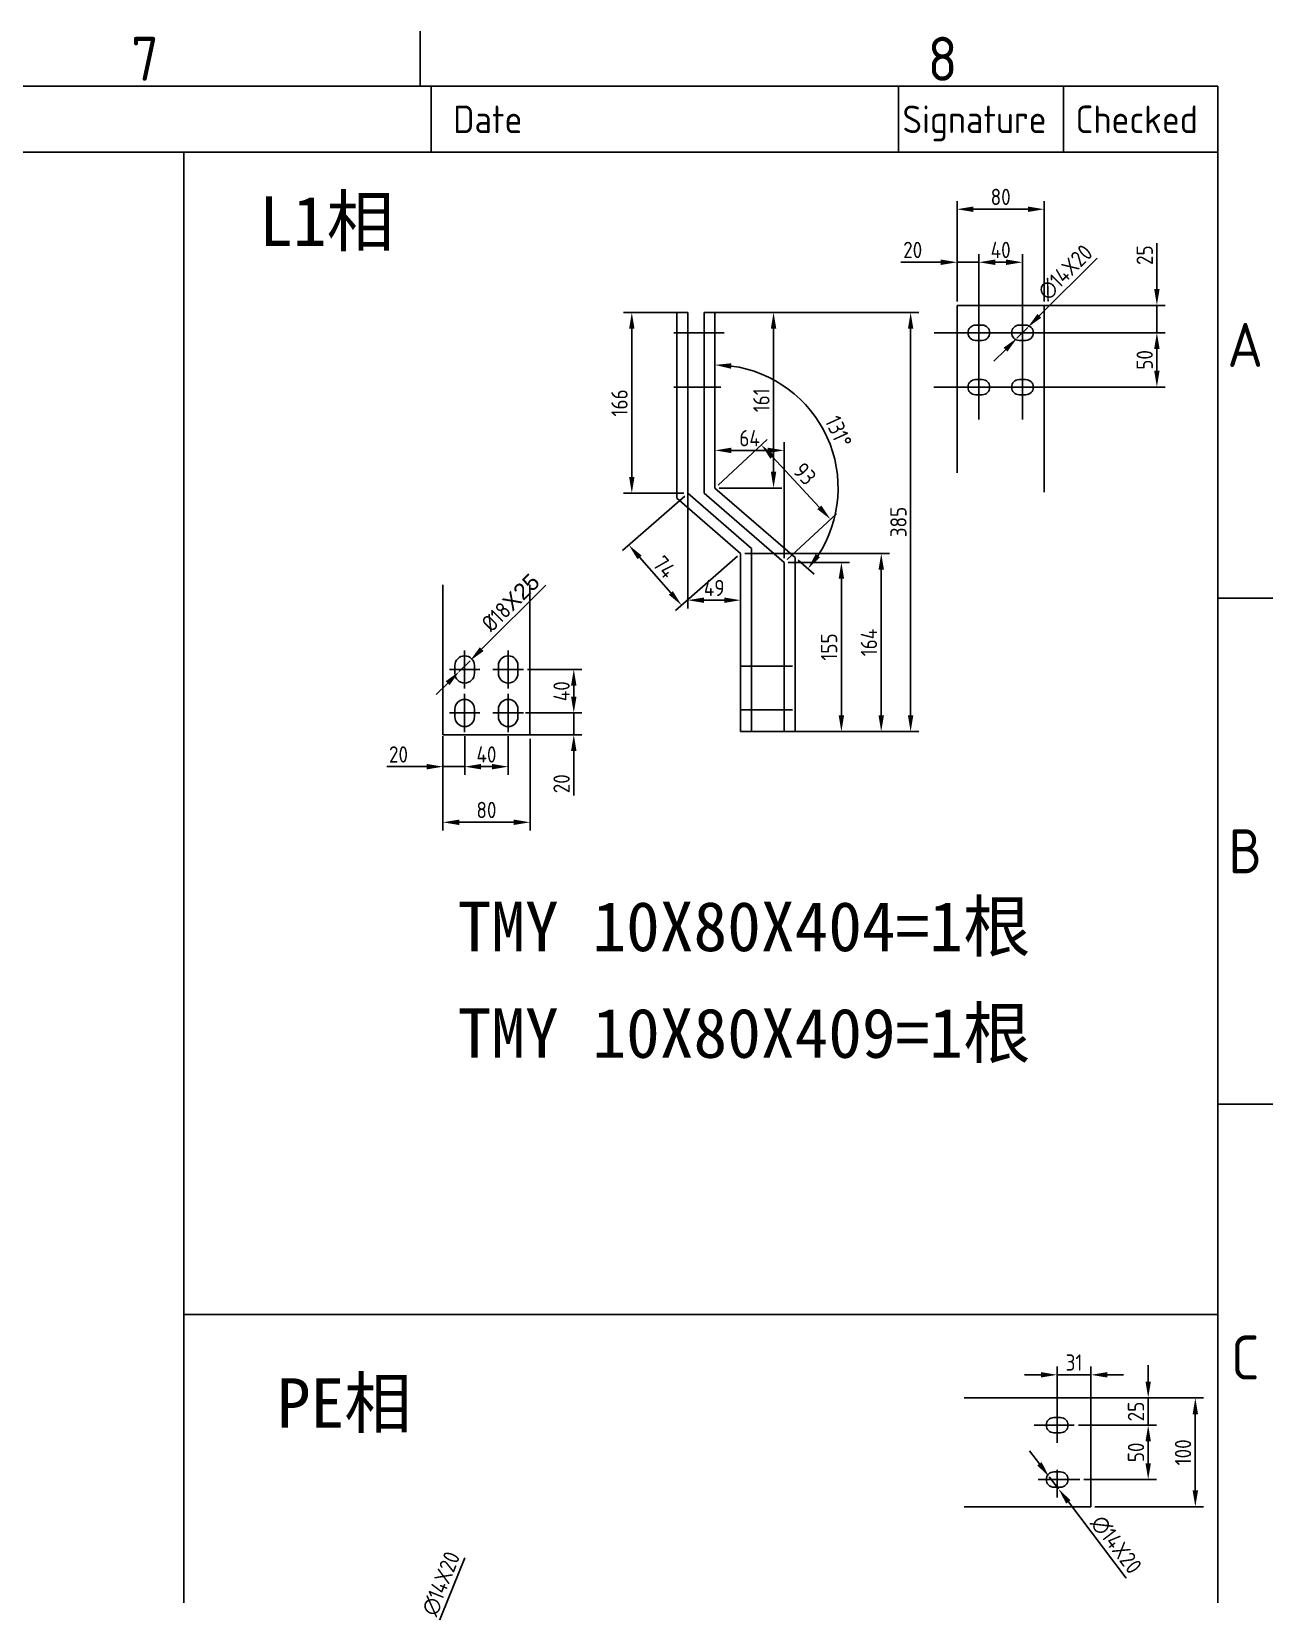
# Model space of a CAD drawing. Extents: x 619634 to 631942, y -3666 to 10046.
# Drawn here: x 629705 to 630845, y 7952 to 9388 of the extents above; entities that cross this region are included whole.
import ezdxf
from ezdxf.enums import TextEntityAlignment as Align

# ---------------------------------------------------------------- set-up
doc = ezdxf.new("R2010")
doc.units = 0
doc.header["$LTSCALE"] = 1000
doc.header["$MEASUREMENT"] = 0
doc.header["$PDMODE"] = 35
doc.layers.get('0').update_dxf_attribs({"linetype": 'CONTINUOUS'})
doc.layers.get('Defpoints').update_dxf_attribs({"linetype": 'CONTINUOUS'})
for name, color, linetype in [('FRAME025', 7, 'CONTINUOUS'), ('FRAME050', 6, 'CONTINUOUS'), ('FRAME070', 5, 'CONTINUOUS')]:
    doc.layers.add(name, color=color, linetype=linetype)
doc.styles.add('ISOCP', font='isocp.shx')
doc.styles.get("Standard").update_dxf_attribs({"font": 'GBENOR', "bigfont": 'GBCBIG'})
doc.styles.add('STYLE2', font='', dxfattribs={"height": 7})
doc.styles.get('STYLE2').set_extended_font_data('SimSun')
doc.dimstyles.get("Standard").update_dxf_attribs({"dimscale": 100, "dimtxt": 3.5, "dimasz": 3.5, "dimexe": 0, "dimexo": 0, "dimgap": 0.2, "dimtad": 1, "dimdec": 0, "dimzin": 0, "dimdsep": 46, "dimtxsty": 'Standard', "dimcen": 0.09, "dimclrd": 3, "dimclre": 3, "dimclrt": 3, "dimadec": 0, "dimazin": 0, "dimtfac": 1, "dimtdec": 0, "dimtmove": 2, "dimatfit": 3, "dimfxl": 1, "dimtolj": 1, "dimtzin": 0, "dimarcsym": 0})
doc.dimstyles.new('STANDARD$0', dxfattribs={"dimtxt": 5, "dimasz": 5, "dimexe": 2.5, "dimexo": 0, "dimgap": 1.25, "dimtad": 1, "dimdec": 0, "dimzin": 0, "dimdsep": 46, "dimtxsty": 'Standard', "dimcen": 0, "dimadec": 0, "dimazin": 0, "dimtfac": 0.514286, "dimtdec": 0, "dimtix": 1, "dimtmove": 0, "dimatfit": 3, "dimfxl": 1, "dimtolj": 1, "dimtzin": 0, "dimarcsym": 0})

# ---------------------------------------------------------------- blocks, each defined once
blk = doc.blocks.new('*D1196')
at = {"color": 0, "lineweight": -2}
for p, q in [((630682.1, 8133.1), (630781.8, 8133.1)), ((630774.3, 8118.1), (630774.3, 8048.1)), ((630682.1, 8033.1), (630781.8, 8033.1))]:
    blk.add_line(p, q, dxfattribs=at)
at = {"color": 0}
for points in [[(630771.8, 8118.1), (630776.8, 8118.1), (630774.3, 8133.1)], [(630771.8, 8048.1), (630776.8, 8048.1), (630774.3, 8033.1)]]:
    blk.add_solid(points, dxfattribs=at)
at = {"layer": 'Defpoints', "color": 0}
for p in [(630678.4, 8133.1), (630678.4, 8033.1), (630774.3, 8033.1)]:
    blk.add_point(p, dxfattribs=at)
at = {"color": 0, "insert": (630763, 8083.1), "char_height": 15, "attachment_point": 5, "rotation": 90}
blk.add_mtext('\\A1;100', dxfattribs=at)
blk = doc.blocks.new('*D1197')
at = {"color": 0, "lineweight": -2}
for p, q in [((630731, 8148.1), (630731, 8163.1)), ((630666.9, 8133.1), (630738.5, 8133.1)), ((630731, 8108.1), (630731, 8133.1)), ((630666.9, 8108.1), (630738.5, 8108.1)), ((630731, 8093.1), (630731, 8078.1))]:
    blk.add_line(p, q, dxfattribs=at)
at = {"color": 0}
for points in [[(630728.5, 8148.1), (630733.5, 8148.1), (630731, 8133.1)], [(630728.5, 8093.1), (630733.5, 8093.1), (630731, 8108.1)]]:
    blk.add_solid(points, dxfattribs=at)
at = {"layer": 'Defpoints', "color": 0}
for p in [(630663.1, 8133.1), (630731, 8133.1), (630663.1, 8108.1)]:
    blk.add_point(p, dxfattribs=at)
at = {"color": 0, "insert": (630719.8, 8120.6), "char_height": 15, "attachment_point": 5, "rotation": 90}
blk.add_mtext('\\A1;25', dxfattribs=at)
blk = doc.blocks.new('*D1198')
at = {"color": 0, "lineweight": -2}
for p, q in [((630682.1, 8108.1), (630738.5, 8108.1)), ((630731, 8093.1), (630731, 8073.1)), ((630671.9, 8058.1), (630738.5, 8058.1))]:
    blk.add_line(p, q, dxfattribs=at)
at = {"color": 0}
for points in [[(630728.5, 8093.1), (630733.5, 8093.1), (630731, 8108.1)], [(630728.5, 8073.1), (630733.5, 8073.1), (630731, 8058.1)]]:
    blk.add_solid(points, dxfattribs=at)
at = {"layer": 'Defpoints', "color": 0}
for p in [(630678.4, 8108.1), (630668.1, 8058.1), (630731, 8058.1)]:
    blk.add_point(p, dxfattribs=at)
at = {"color": 0, "insert": (630719.8, 8083.1), "char_height": 15, "attachment_point": 5, "rotation": 90}
blk.add_mtext('\\A1;50', dxfattribs=at)
blk = doc.blocks.new('*D1199')
at = {"color": 0, "lineweight": -2}
for p, q in [((630647.4, 8108.2), (630647.4, 8161.8)), ((630678.4, 8126.5), (630678.4, 8161.8)), ((630632.4, 8154.3), (630617.4, 8154.3)), ((630678.4, 8154.3), (630647.4, 8154.3)), ((630693.4, 8154.3), (630708.4, 8154.3))]:
    blk.add_line(p, q, dxfattribs=at)
at = {"color": 0}
for points in [[(630632.4, 8156.8), (630632.4, 8151.8), (630647.4, 8154.3)], [(630693.4, 8156.8), (630693.4, 8151.8), (630678.4, 8154.3)]]:
    blk.add_solid(points, dxfattribs=at)
at = {"layer": 'Defpoints', "color": 0}
for p in [(630647.4, 8154.3), (630678.4, 8122.7), (630647.4, 8104.4)]:
    blk.add_point(p, dxfattribs=at)
at = {"color": 0, "insert": (630662.9, 8165.6), "char_height": 15, "attachment_point": 5}
blk.add_mtext('\\A1;31', dxfattribs=at)
blk = doc.blocks.new('*D1202')
at = {"color": 0, "lineweight": -2}
for p, q in [((630631.1, 8072.6), (630622, 8084.5)), ((630640.1, 8060.6), (630648.6, 8049.5)), ((630710.8, 7967.6), (630657.7, 8037.6))]:
    blk.add_line(p, q, dxfattribs=at)
at = {"color": 0}
for points in [[(630633.1, 8074.1), (630629.1, 8071.1), (630640.1, 8060.6)], [(630659.7, 8039.1), (630655.7, 8036), (630648.6, 8049.5)]]:
    blk.add_solid(points, dxfattribs=at)
at = {"layer": 'Defpoints', "color": 0}
for p in [(630640.1, 8060.6), (630648.6, 8049.5)]:
    blk.add_point(p, dxfattribs=at)
at = {"color": 0, "insert": (630701.6, 7998.3), "char_height": 15, "attachment_point": 5, "rotation": 307.2144}
blk.add_mtext('\\A1;∅14X20', dxfattribs=at)
blk = doc.blocks.new('*D1203')
at = {"color": 0, "lineweight": -2}
for p, q in [((630103.3, 7986.1), (630052.1, 7859.2)), ((630041.2, 7832.3), (630046.4, 7845.3)), ((630035.6, 7818.4), (630030, 7804.5))]:
    blk.add_line(p, q, dxfattribs=at)
at = {"color": 0}
for points in [[(630049.7, 7860.2), (630054.4, 7858.3), (630046.4, 7845.3)], [(630033.3, 7819.4), (630037.9, 7817.5), (630041.2, 7832.3)]]:
    blk.add_solid(points, dxfattribs=at)
at = {"layer": 'Defpoints', "color": 0}
for p in [(630046.4, 7845.3), (630041.2, 7832.3)]:
    blk.add_point(p, dxfattribs=at)
at = {"color": 0, "insert": (630081.6, 7962.5), "char_height": 15, "attachment_point": 5, "rotation": 67.9999}
blk.add_mtext('\\A1;∅14X20', dxfattribs=at)
blk = doc.blocks.new('*D1258')
at = {"color": 0, "lineweight": -2}
for p, q in [((630684.1, 9180.1), (630631, 9127)), ((630610.5, 9106.5), (630620.4, 9116.4)), ((630599.9, 9095.9), (630589.3, 9085.3))]:
    blk.add_line(p, q, dxfattribs=at)
at = {"color": 0}
for points in [[(630629.3, 9128.8), (630632.8, 9125.3), (630620.4, 9116.4)], [(630598.2, 9097.7), (630601.7, 9094.1), (630610.5, 9106.5)]]:
    blk.add_solid(points, dxfattribs=at)
at = {"layer": 'Defpoints', "color": 0}
for p in [(630610.5, 9106.5), (630620.4, 9116.4)]:
    blk.add_point(p, dxfattribs=at)
at = {"color": 0, "insert": (630654.9, 9166.8), "char_height": 15, "attachment_point": 5, "rotation": 45}
blk.add_mtext('\\A1;∅14X20', dxfattribs=at)
blk = doc.blocks.new('*D1259')
at = {"color": 0, "lineweight": -2}
for p, q in [((630555.5, 9140.2), (630555.5, 9232.4)), ((630570.5, 9224.9), (630620.5, 9224.9)), ((630635.5, 9140.2), (630635.5, 9232.4))]:
    blk.add_line(p, q, dxfattribs=at)
at = {"color": 0}
for points in [[(630570.5, 9227.4), (630570.5, 9222.4), (630555.5, 9224.9)], [(630620.5, 9227.4), (630620.5, 9222.4), (630635.5, 9224.9)]]:
    blk.add_solid(points, dxfattribs=at)
at = {"layer": 'Defpoints', "color": 0}
for p in [(630635.5, 9224.9), (630555.5, 9136.5), (630635.5, 9136.5)]:
    blk.add_point(p, dxfattribs=at)
at = {"color": 0, "insert": (630595.5, 9236.2), "char_height": 15, "attachment_point": 5}
blk.add_mtext('\\A1;80', dxfattribs=at)
blk = doc.blocks.new('*D1260')
at = {"color": 0, "lineweight": -2}
for p, q in [((630575.5, 9128.7), (630575.5, 9183.7)), ((630615.5, 9128.7), (630615.5, 9183.7)), ((630590.5, 9176.2), (630600.5, 9176.2))]:
    blk.add_line(p, q, dxfattribs=at)
at = {"color": 0}
for points in [[(630590.5, 9178.7), (630590.5, 9173.7), (630575.5, 9176.2)], [(630600.5, 9178.7), (630600.5, 9173.7), (630615.5, 9176.2)]]:
    blk.add_solid(points, dxfattribs=at)
at = {"layer": 'Defpoints', "color": 0}
for p in [(630615.5, 9176.2), (630575.5, 9124.9), (630615.5, 9124.9)]:
    blk.add_point(p, dxfattribs=at)
at = {"color": 0, "insert": (630595.5, 9187.5), "char_height": 15, "attachment_point": 5}
blk.add_mtext('\\A1;40', dxfattribs=at)
blk = doc.blocks.new('*D1261')
at = {"color": 0, "lineweight": -2}
for p, q in [((630555.5, 9140.2), (630555.5, 9183.7)), ((630575.5, 9140.2), (630575.5, 9183.7)), ((630540.5, 9176.2), (630503.9, 9176.2)), ((630575.5, 9176.2), (630555.5, 9176.2)), ((630590.5, 9176.2), (630605.5, 9176.2))]:
    blk.add_line(p, q, dxfattribs=at)
at = {"color": 0}
for points in [[(630540.5, 9178.7), (630540.5, 9173.7), (630555.5, 9176.2)], [(630590.5, 9178.7), (630590.5, 9173.7), (630575.5, 9176.2)]]:
    blk.add_solid(points, dxfattribs=at)
at = {"layer": 'Defpoints', "color": 0}
for p in [(630555.5, 9176.2), (630555.5, 9136.5), (630575.5, 9136.5)]:
    blk.add_point(p, dxfattribs=at)
at = {"color": 0, "insert": (630514.7, 9187.5), "char_height": 15, "attachment_point": 5}
blk.add_mtext('\\A1;20', dxfattribs=at)
blk = doc.blocks.new('*D1262')
at = {"color": 0, "lineweight": -2}
for p, q in [((630739, 9151.5), (630739, 9193.8)), ((630630.4, 9136.5), (630746.5, 9136.5)), ((630739, 9111.5), (630739, 9136.5)), ((630639.2, 9111.5), (630746.5, 9111.5)), ((630739, 9096.5), (630739, 9081.5))]:
    blk.add_line(p, q, dxfattribs=at)
at = {"color": 0}
for points in [[(630736.5, 9151.5), (630741.5, 9151.5), (630739, 9136.5)], [(630736.5, 9096.5), (630741.5, 9096.5), (630739, 9111.5)]]:
    blk.add_solid(points, dxfattribs=at)
at = {"layer": 'Defpoints', "color": 0}
for p in [(630626.7, 9136.5), (630635.5, 9111.5), (630739, 9111.5)]:
    blk.add_point(p, dxfattribs=at)
at = {"color": 0, "insert": (630727.8, 9182.7), "char_height": 15, "attachment_point": 5, "rotation": 90}
blk.add_mtext('\\A1;25', dxfattribs=at)
blk = doc.blocks.new('*D1263')
at = {"color": 0, "lineweight": -2}
for p, q in [((630645.2, 9111.5), (630746.5, 9111.5)), ((630739, 9096.5), (630739, 9076.5)), ((630645.2, 9061.5), (630746.5, 9061.5))]:
    blk.add_line(p, q, dxfattribs=at)
at = {"color": 0}
for points in [[(630736.5, 9096.5), (630741.5, 9096.5), (630739, 9111.5)], [(630736.5, 9076.5), (630741.5, 9076.5), (630739, 9061.5)]]:
    blk.add_solid(points, dxfattribs=at)
at = {"layer": 'Defpoints', "color": 0}
for p in [(630641.4, 9111.5), (630641.4, 9061.5), (630739, 9061.5)]:
    blk.add_point(p, dxfattribs=at)
at = {"color": 0, "insert": (630727.8, 9086.5), "char_height": 15, "attachment_point": 5, "rotation": 90}
blk.add_mtext('\\A1;50', dxfattribs=at)
blk = doc.blocks.new('*D1264')
at = {"color": 0, "lineweight": -2}
for p, q in [((630177.6, 8879.7), (630118.7, 8820.8)), ((630098.2, 8800.3), (630108.1, 8810.2)), ((630087.6, 8789.7), (630077, 8779.1))]:
    blk.add_line(p, q, dxfattribs=at)
at = {"color": 0}
for points in [[(630117, 8822.5), (630120.5, 8819), (630108.1, 8810.2)], [(630085.8, 8791.4), (630089.4, 8787.9), (630098.2, 8800.3)]]:
    blk.add_solid(points, dxfattribs=at)
at = {"layer": 'Defpoints', "color": 0}
for p in [(630108.1, 8810.2), (630098.2, 8800.3)]:
    blk.add_point(p, dxfattribs=at)
at = {"color": 0, "insert": (630145.4, 8863.6), "char_height": 15, "attachment_point": 5, "rotation": 45}
blk.add_mtext('\\A1;%%c18{\\fArial|b0|i0|c0|p32;X25}', dxfattribs=at)
blk = doc.blocks.new('*D1265')
at = {"color": 0, "lineweight": -2}
for p, q in [((630083.2, 8741), (630083.2, 8705.4)), ((630103.2, 8741), (630103.2, 8705.4)), ((630068.2, 8712.9), (630031.6, 8712.9)), ((630103.2, 8712.9), (630083.2, 8712.9)), ((630118.2, 8712.9), (630133.2, 8712.9))]:
    blk.add_line(p, q, dxfattribs=at)
at = {"color": 0}
for points in [[(630068.2, 8715.4), (630068.2, 8710.4), (630083.2, 8712.9)], [(630118.2, 8715.4), (630118.2, 8710.4), (630103.2, 8712.9)]]:
    blk.add_solid(points, dxfattribs=at)
at = {"layer": 'Defpoints', "color": 0}
for p in [(630083.2, 8744.7), (630103.2, 8744.7), (630083.2, 8712.9)]:
    blk.add_point(p, dxfattribs=at)
at = {"color": 0, "insert": (630042.4, 8724.1), "char_height": 15, "attachment_point": 5}
blk.add_mtext('\\A1;20', dxfattribs=at)
blk = doc.blocks.new('*D1266')
at = {"color": 0, "lineweight": -2}
for p, q in [((630103.2, 8741), (630103.2, 8705.4)), ((630143.2, 8741), (630143.2, 8705.4)), ((630118.2, 8712.9), (630128.2, 8712.9))]:
    blk.add_line(p, q, dxfattribs=at)
at = {"color": 0}
for points in [[(630118.2, 8715.4), (630118.2, 8710.4), (630103.2, 8712.9)], [(630128.2, 8715.4), (630128.2, 8710.4), (630143.2, 8712.9)]]:
    blk.add_solid(points, dxfattribs=at)
at = {"layer": 'Defpoints', "color": 0}
for p in [(630103.2, 8744.7), (630143.2, 8744.7), (630143.2, 8712.9)]:
    blk.add_point(p, dxfattribs=at)
at = {"color": 0, "insert": (630123.2, 8724.1), "char_height": 15, "attachment_point": 5}
blk.add_mtext('\\A1;40', dxfattribs=at)
blk = doc.blocks.new('*D1267')
at = {"color": 0, "lineweight": -2}
for p, q in [((630203.4, 8777.2), (630203.4, 8792.2)), ((630159.1, 8762.2), (630210.9, 8762.2)), ((630203.4, 8762.2), (630203.4, 8742.2)), ((630159.1, 8742.2), (630210.9, 8742.2)), ((630203.4, 8727.2), (630203.4, 8686.4))]:
    blk.add_line(p, q, dxfattribs=at)
at = {"color": 0}
for points in [[(630200.9, 8777.2), (630205.9, 8777.2), (630203.4, 8762.2)], [(630200.9, 8727.2), (630205.9, 8727.2), (630203.4, 8742.2)]]:
    blk.add_solid(points, dxfattribs=at)
at = {"layer": 'Defpoints', "color": 0}
for p in [(630155.4, 8762.2), (630203.4, 8762.2), (630155.4, 8742.2)]:
    blk.add_point(p, dxfattribs=at)
at = {"color": 0, "insert": (630192.2, 8697.2), "char_height": 15, "attachment_point": 5, "rotation": 90}
blk.add_mtext('\\A1;20', dxfattribs=at)
blk = doc.blocks.new('*D1268')
at = {"color": 0, "lineweight": -2}
for p, q in [((630160.9, 8802.2), (630210.9, 8802.2)), ((630203.4, 8777.2), (630203.4, 8787.2)), ((630166.9, 8762.2), (630210.9, 8762.2))]:
    blk.add_line(p, q, dxfattribs=at)
at = {"color": 0}
for points in [[(630200.9, 8787.2), (630205.9, 8787.2), (630203.4, 8802.2)], [(630200.9, 8777.2), (630205.9, 8777.2), (630203.4, 8762.2)]]:
    blk.add_solid(points, dxfattribs=at)
at = {"layer": 'Defpoints', "color": 0}
for p in [(630157.2, 8802.2), (630203.4, 8802.2), (630163.2, 8762.2)]:
    blk.add_point(p, dxfattribs=at)
at = {"color": 0, "insert": (630192.2, 8782.2), "char_height": 15, "attachment_point": 5, "rotation": 90}
blk.add_mtext('\\A1;40', dxfattribs=at)
blk = doc.blocks.new('*D1269')
at = {"color": 0, "lineweight": -2}
for p, q in [((630083.2, 8738.5), (630083.2, 8654.3)), ((630163.2, 8738.5), (630163.2, 8654.3)), ((630148.2, 8661.8), (630098.2, 8661.8))]:
    blk.add_line(p, q, dxfattribs=at)
at = {"color": 0}
for points in [[(630098.2, 8664.3), (630098.2, 8659.3), (630083.2, 8661.8)], [(630148.2, 8664.3), (630148.2, 8659.3), (630163.2, 8661.8)]]:
    blk.add_solid(points, dxfattribs=at)
at = {"layer": 'Defpoints', "color": 0}
for p in [(630083.2, 8742.2), (630163.2, 8742.2), (630083.2, 8661.8)]:
    blk.add_point(p, dxfattribs=at)
at = {"color": 0, "insert": (630123.2, 8673.1), "char_height": 15, "attachment_point": 5}
blk.add_mtext('\\A1;80', dxfattribs=at)
blk = doc.blocks.new('*D1270')
at = {"color": 0, "lineweight": -2}
for p, q in [((630336.6, 9130.1), (630394.4, 9130.1)), ((630386.9, 9115.1), (630386.9, 8983.8)), ((630336.9, 8968.8), (630394.4, 8968.8))]:
    blk.add_line(p, q, dxfattribs=at)
at = {"color": 0}
for points in [[(630384.4, 9115.1), (630389.4, 9115.1), (630386.9, 9130.1)], [(630384.4, 8983.8), (630389.4, 8983.8), (630386.9, 8968.8)]]:
    blk.add_solid(points, dxfattribs=at)
at = {"layer": 'Defpoints', "color": 0}
for p in [(630332.9, 9130.1), (630333.1, 8968.8), (630386.9, 8968.8)]:
    blk.add_point(p, dxfattribs=at)
at = {"color": 0, "insert": (630375.7, 9049.4), "char_height": 15, "attachment_point": 5, "rotation": 90}
blk.add_mtext('\\A1;161', dxfattribs=at)
blk = doc.blocks.new('*D1271')
at = {"color": 0, "lineweight": -2}
for p, q in [((630304.4, 9130.1), (630249.2, 9130.1)), ((630256.7, 9115.1), (630256.7, 8979)), ((630304.4, 8964), (630249.2, 8964))]:
    blk.add_line(p, q, dxfattribs=at)
at = {"color": 0}
for points in [[(630254.2, 9115.1), (630259.2, 9115.1), (630256.7, 9130.1)], [(630254.2, 8979), (630259.2, 8979), (630256.7, 8964)]]:
    blk.add_solid(points, dxfattribs=at)
at = {"layer": 'Defpoints', "color": 0}
for p in [(630308.1, 9130.1), (630256.7, 8964), (630308.1, 8964)]:
    blk.add_point(p, dxfattribs=at)
at = {"color": 0, "insert": (630245.4, 9047), "char_height": 15, "attachment_point": 5, "rotation": 90}
blk.add_mtext('\\A1;166', dxfattribs=at)
blk = doc.blocks.new('*D1272')
at = {"color": 0, "lineweight": -2}
for p, q in [((630333.1, 8972.6), (630333.1, 9010.9)), ((630396.6, 8904.3), (630396.6, 9010.9)), ((630348.1, 9003.4), (630381.6, 9003.4))]:
    blk.add_line(p, q, dxfattribs=at)
at = {"color": 0}
for points in [[(630348.1, 9005.9), (630348.1, 9000.9), (630333.1, 9003.4)], [(630381.6, 9005.9), (630381.6, 9000.9), (630396.6, 9003.4)]]:
    blk.add_solid(points, dxfattribs=at)
at = {"layer": 'Defpoints', "color": 0}
for p in [(630396.6, 9003.4), (630333.1, 8968.8), (630396.6, 8900.5)]:
    blk.add_point(p, dxfattribs=at)
at = {"color": 0, "insert": (630364.9, 9014.6), "char_height": 15, "attachment_point": 5}
blk.add_mtext('\\A1;64', dxfattribs=at)
blk = doc.blocks.new('*D1273')
at = {"color": 0, "lineweight": -2}
for p, q in [((630308.1, 8970.2), (630308.1, 8858.3)), ((630356.6, 8892), (630356.6, 8858.3)), ((630323.1, 8865.8), (630341.6, 8865.8))]:
    blk.add_line(p, q, dxfattribs=at)
at = {"color": 0}
for points in [[(630323.1, 8868.3), (630323.1, 8863.3), (630308.1, 8865.8)], [(630341.6, 8868.3), (630341.6, 8863.3), (630356.6, 8865.8)]]:
    blk.add_solid(points, dxfattribs=at)
at = {"layer": 'Defpoints', "color": 0}
for p in [(630308.1, 8974), (630356.6, 8895.8), (630356.6, 8865.8)]:
    blk.add_point(p, dxfattribs=at)
at = {"color": 0, "insert": (630332.4, 8877), "char_height": 15, "attachment_point": 5}
blk.add_mtext('\\A1;49', dxfattribs=at)
blk = doc.blocks.new('*D1274')
at = {"color": 0, "lineweight": -2}
for p, q in [((630360.4, 8908.7), (630493.3, 8908.7)), ((630485.8, 8893.7), (630485.8, 8760.1)), ((630360.4, 8745.1), (630493.3, 8745.1))]:
    blk.add_line(p, q, dxfattribs=at)
at = {"color": 0}
for points in [[(630483.3, 8893.7), (630488.3, 8893.7), (630485.8, 8908.7)], [(630483.3, 8760.1), (630488.3, 8760.1), (630485.8, 8745.1)]]:
    blk.add_solid(points, dxfattribs=at)
at = {"layer": 'Defpoints', "color": 0}
for p in [(630356.6, 8908.7), (630356.6, 8745.1), (630485.8, 8745.1)]:
    blk.add_point(p, dxfattribs=at)
at = {"color": 0, "insert": (630474.5, 8826.9), "char_height": 15, "attachment_point": 5, "rotation": 90}
blk.add_mtext('\\A1;164', dxfattribs=at)
blk = doc.blocks.new('*D1275')
at = {"color": 0, "lineweight": -2}
for p, q in [((630400.4, 8900.5), (630456.7, 8900.5)), ((630449.2, 8885.5), (630449.2, 8760.1)), ((630400.4, 8745.1), (630456.7, 8745.1))]:
    blk.add_line(p, q, dxfattribs=at)
at = {"color": 0}
for points in [[(630446.7, 8885.5), (630451.7, 8885.5), (630449.2, 8900.5)], [(630446.7, 8760.1), (630451.7, 8760.1), (630449.2, 8745.1)]]:
    blk.add_solid(points, dxfattribs=at)
at = {"layer": 'Defpoints', "color": 0}
for p in [(630396.6, 8900.5), (630396.6, 8745.1), (630449.2, 8745.1)]:
    blk.add_point(p, dxfattribs=at)
at = {"color": 0, "insert": (630437.9, 8822.8), "char_height": 15, "attachment_point": 5, "rotation": 90}
blk.add_mtext('\\A1;155', dxfattribs=at)
blk = doc.blocks.new('*D1276')
at = {"color": 0, "lineweight": -2}
for p, q in [((630305.3, 8961.5), (630248.3, 8911.5)), ((630263.8, 8905.2), (630292.5, 8872.5)), ((630353.8, 8906.3), (630296.8, 8856.2))]:
    blk.add_line(p, q, dxfattribs=at)
at = {"color": 0}
for points in [[(630265.7, 8906.8), (630261.9, 8903.5), (630253.9, 8916.5)], [(630294.4, 8874.1), (630290.7, 8870.8), (630302.4, 8861.2)]]:
    blk.add_solid(points, dxfattribs=at)
at = {"layer": 'Defpoints', "color": 0}
for p in [(630308.1, 8964), (630356.6, 8908.7), (630302.4, 8861.2)]:
    blk.add_point(p, dxfattribs=at)
at = {"color": 0, "insert": (630286.6, 8896.2), "char_height": 15, "attachment_point": 5, "rotation": 311.2673}
blk.add_mtext('\\A1;74', dxfattribs=at)
blk = doc.blocks.new('*D1277')
at = {"color": 0, "lineweight": -2}
for p, q in [((630335.9, 8971.4), (630381.1, 9013.5)), ((630385.9, 8997.4), (630428.9, 8951.1)), ((630399.4, 8903.1), (630444.6, 8945.2))]:
    blk.add_line(p, q, dxfattribs=at)
at = {"color": 0}
for points in [[(630387.7, 8999.1), (630384, 8995.7), (630375.7, 9008.4)], [(630430.8, 8952.8), (630427.1, 8949.4), (630439.2, 8940.1)]]:
    blk.add_solid(points, dxfattribs=at)
at = {"layer": 'Defpoints', "color": 0}
for p in [(630333.1, 8968.8), (630439.2, 8940.1), (630396.6, 8900.5)]:
    blk.add_point(p, dxfattribs=at)
at = {"color": 0, "insert": (630415.6, 8981.9), "char_height": 15, "attachment_point": 5, "rotation": 312.9264}
blk.add_mtext('\\A1;93', dxfattribs=at)
blk = doc.blocks.new('*D1278')
at = {"color": 0, "lineweight": -2}
blk.add_line((630409.4, 8902.6), (630424.2, 8889.8), dxfattribs=at)
blk.add_arc((630333.1, 8968.8), 113.1, 326.6908, 82.3927, dxfattribs=at)
at = {"color": 0}
for points in [[(630347.9, 9078.4), (630348.2, 9083.4), (630333.1, 9081.9)], [(630429.6, 8905.2), (630425.6, 8908.2), (630418.5, 8894.8)]]:
    blk.add_solid(points, dxfattribs=at)
at = {"layer": 'Defpoints', "color": 0}
for p in [(630333.1, 9130.1), (630333.1, 8968.8), (630333.1, 8968.8), (630446, 8974.2), (630406.6, 8905.1)]:
    blk.add_point(p, dxfattribs=at)
at = {"color": 0, "insert": (630446.6, 9020.6), "char_height": 15, "attachment_point": 5, "rotation": 294.5417}
blk.add_mtext('\\A1;131°', dxfattribs=at)
blk = doc.blocks.new('*D1292')
at = {"color": 0, "lineweight": -2}
for p, q in [((630326.9, 9130.1), (630520.3, 9130.1)), ((630512.8, 8760.1), (630512.8, 9115.1)), ((630410.4, 8745.1), (630520.3, 8745.1))]:
    blk.add_line(p, q, dxfattribs=at)
at = {"color": 0}
for points in [[(630510.3, 9115.1), (630515.3, 9115.1), (630512.8, 9130.1)], [(630510.3, 8760.1), (630515.3, 8760.1), (630512.8, 8745.1)]]:
    blk.add_solid(points, dxfattribs=at)
at = {"layer": 'Defpoints', "color": 0}
for p in [(630323.1, 9130.1), (630512.8, 9130.1), (630406.6, 8745.1)]:
    blk.add_point(p, dxfattribs=at)
at = {"color": 0, "insert": (630501.6, 8937.6), "char_height": 15, "attachment_point": 5, "rotation": 90}
blk.add_mtext('\\A1;385', dxfattribs=at)

msp = doc.modelspace()

# ---------------------------------------------------------------- linework, layer by layer
for p, q in [((629845.256, 9277.161), (629845.256, 6810.614)), ((630555.481, 8982.712), (630555.481, 9136.464)), ((630555.481, 9136.464), (630635.481, 9136.464)), ((630575.481, 9133.669), (630575.481, 9031.772)), ((630615.481, 9133.669), (630615.481, 9031.772)), ((630635.481, 9136.464), (630635.481, 8964.93)), ((630308.114, 9130.067), (630298.114, 9130.067)), ((630298.114, 9130.067), (630298.114, 8959.443)), ((630308.114, 8964.009), (630308.114, 9130.067)), ((630323.114, 8964.242), (630323.114, 9130.067)), ((630323.114, 9130.067), (630333.114, 9130.067)), ((630333.114, 9130.067), (630333.114, 8968.808)), ((630295.338, 9111.464), (630341.523, 9111.464)), ((630534.376, 9111.464), (630662.9, 9111.464)), ((630578.481, 9118.464), (630572.481, 9118.464)), ((630618.481, 9118.464), (630612.481, 9118.464)), ((630578.481, 9104.464), (630572.481, 9104.464)), ((630618.481, 9104.464), (630612.481, 9104.464)), ((630295.161, 9061.464), (630338.419, 9061.464)), ((630534.2, 9061.464), (630659.796, 9061.464)), ((630578.481, 9068.464), (630572.481, 9068.464)), ((630618.481, 9068.464), (630612.481, 9068.464)), ((630578.481, 9054.464), (630572.481, 9054.464)), ((630618.481, 9054.464), (630612.481, 9054.464)), ((630308.114, 8964.009), (630366.614, 8913.305)), ((630323.114, 8964.242), (630396.614, 8900.537)), ((630333.114, 8968.808), (630406.614, 8905.103)), ((630298.114, 8959.443), (630356.614, 8908.739)), ((630356.614, 8745.067), (630356.614, 8908.739)), ((630366.614, 8913.305), (630366.614, 8745.067)), ((630406.614, 8745.067), (630406.614, 8905.103)), ((630396.614, 8900.537), (630396.614, 8745.067)), ((630083.164, 8880.045), (630083.164, 8742.219)), ((630163.164, 8880.045), (630163.164, 8742.219)), ((630103.164, 8819.719), (630103.164, 8784.719)), ((630143.164, 8819.719), (630143.164, 8784.719)), ((630094.164, 8805.719), (630094.164, 8798.719)), ((630112.164, 8805.719), (630112.164, 8798.719)), ((630134.164, 8805.719), (630134.164, 8798.719)), ((630152.164, 8805.719), (630152.164, 8798.719)), ((630356.301, 8805.067), (630404.191, 8805.067)), ((630089.164, 8802.219), (630117.164, 8802.219)), ((630129.164, 8802.219), (630157.164, 8802.219)), ((630103.164, 8779.719), (630103.164, 8744.719)), ((630143.164, 8779.719), (630143.164, 8744.719)), ((630089.164, 8762.219), (630117.164, 8762.219)), ((630094.164, 8765.719), (630094.164, 8758.719)), ((630112.164, 8765.719), (630112.164, 8758.719)), ((630129.164, 8762.219), (630157.164, 8762.219)), ((630134.164, 8765.719), (630134.164, 8758.719)), ((630152.164, 8765.719), (630152.164, 8758.719)), ((630356.301, 8765.067), (630404.191, 8765.067)), ((630163.164, 8742.219), (630083.164, 8742.219)), ((630366.614, 8745.067), (630356.614, 8745.067)), ((630396.614, 8745.067), (630406.614, 8745.067)), ((629845.256, 8209.833), (630794.855, 8209.833)), ((630678.378, 8133.071), (630562.126, 8133.071)), ((630564.892, 8133.071), (630570.892, 8133.071)), ((630678.378, 8033.071), (630678.378, 8133.071)), ((630678.378, 8033.071), (630678.378, 8133.071)), ((630650.378, 8115.071), (630644.378, 8115.071)), ((630647.378, 8116.946), (630647.378, 8091.925)), ((630663.116, 8108.071), (630626.39, 8108.071)), ((630650.378, 8101.071), (630644.378, 8101.071)), ((630668.106, 8058.071), (630630.062, 8058.071)), ((630650.378, 8065.071), (630644.378, 8065.071)), ((630647.378, 8066.946), (630647.378, 8041.564)), ((630650.378, 8051.071), (630644.378, 8051.071)), ((630562.126, 8033.071), (630678.378, 8033.071))]:
    msp.add_line(p, q)
for centre, radius, start, end in [((630572.481, 9111.464), 7, 90, 270), ((630578.481, 9111.464), 7, 270, 90), ((630612.481, 9111.464), 7, 90, 270), ((630618.481, 9111.464), 7, 270, 90), ((630572.481, 9061.464), 7, 90, 270), ((630578.481, 9061.464), 7, 270, 90), ((630612.481, 9061.464), 7, 90, 270), ((630618.481, 9061.464), 7, 270, 90), ((630103.164, 8805.719), 9, 0, 180), ((630143.164, 8805.719), 9, 0, 180), ((630103.164, 8798.719), 9, 180, 0), ((630143.164, 8798.719), 9, 180, 0), ((630103.164, 8765.719), 9, 0, 180), ((630143.164, 8765.719), 9, 0, 180), ((630103.164, 8758.719), 9, 180, 0), ((630143.164, 8758.719), 9, 180, 0), ((630644.378, 8108.071), 7, 90, 270), ((630650.378, 8108.071), 7, 270, 90), ((630644.378, 8058.071), 7, 90, 270), ((630650.378, 8058.071), 7, 270, 90)]:
    msp.add_arc(centre, radius, start, end)
at = {"layer": 'FRAME050'}
for p, q in [((630062.33, 9337.814), (630062.33, 9388.358)), ((630845.399, 8867.755), (630794.855, 8867.755)), ((630845.399, 8402.75), (630794.855, 8402.75))]:
    msp.add_line(p, q, dxfattribs=at)
at = {"layer": 'FRAME070'}
for p, q in [((630794.855, 9337.814), (626930.233, 9337.814)), ((630072.439, 9277.161), (630072.439, 9337.814)), ((630501.699, 9277.161), (630501.699, 9337.814)), ((630653.331, 9277.161), (630653.331, 9337.814)), ((630794.855, 6537.676), (630794.855, 9337.814)), ((628849.274, 9277.161), (630794.855, 9277.161))]:
    msp.add_line(p, q, dxfattribs=at)

# ---------------------------------------------------------------- texts
at = {"style": 'STYLE2'}
for s, p in [('L1相', (629914.467, 9191.269)), ('TMY 10X80X404=1根', (630096.748, 8543.427)), ('TMY 10X80X409=1根', (630096.748, 8445.463)), ('PE相', (629930.677, 8105.726))]:
    msp.add_text(s, height=45.4896, dxfattribs=at).set_placement(p)
at = {"layer": 'FRAME025', "style": 'ISOCP'}
for s, p in [('Date', (630092.657, 9307.487)), ('Signature', (630505.349, 9307.487)), ('Checked', (630664.279, 9307.487))]:
    msp.add_text(s, height=25.272, dxfattribs=at).set_placement(p, align=Align.MIDDLE_LEFT)
at = {"layer": 'FRAME050', "style": 'ISOCP'}
for s, p in [('7', (629809.61, 9363.086)), ('8', (630542.135, 9363.086)), ('A', (630820.127, 9100.257)), ('B', (630820.127, 8635.252)), ('C', (630820.127, 8170.247))]:
    msp.add_text(s, height=40.435, dxfattribs=at).set_placement(p, align=Align.MIDDLE)

# ---------------------------------------------------------------- dimensions: what is measured, and where the dimension line sits
for base, p1, p2, picture, middle in [((630635.481, 9224.935), (630555.481, 9136.464), (630635.481, 9136.464), '*D1259', (630595.481, 9236.185)), ((630555.481, 9176.207), (630575.481, 9136.464), (630555.481, 9136.464), '*D1261', (630514.693, 9187.457)), ((630615.481, 9176.207), (630575.481, 9124.932), (630615.481, 9124.932), '*D1260', (630595.481, 9187.457)), ((630396.614317406, 9003.376638035), (630333.114317406, 8968.807595749), (630396.614317406, 8900.536676119), '*D1272', (630364.864317406, 9014.626638035)), ((630356.614317406, 8865.770225426), (630308.114317405, 8973.957322601), (630356.614317406, 8895.787908617), '*D1273', (630332.364317406, 8877.020225426)), ((630083.164, 8712.873), (630103.164, 8744.719), (630083.164, 8744.719), '*D1265', (630042.375, 8724.123)), ((630083.164, 8661.836), (630163.164, 8742.219), (630083.164, 8742.219), '*D1269', (630123.164, 8673.086)), ((630143.164, 8712.873), (630103.164, 8744.719), (630143.164, 8744.719), '*D1266', (630123.164, 8724.123)), ((630647.378, 8154.326), (630678.378, 8122.721), (630647.378, 8104.436), '*D1199', (630662.878, 8165.576))]:
    dim = msp.add_linear_dim(base=base, p1=p1, p2=p2, dimstyle='STANDARD$0', override={"dimscale": 6, "dimtxt": 2.5, "dimasz": 2.5, "dimexe": 1.25, "dimexo": 0.625, "dimgap": 0.625, "dimzin": 8, "dimlunit": 6, "dimcen": 2.5, "dimtfac": 1, "dimtix": 0})
    dim.commit()
    dim.dimension.update_dxf_attribs({"geometry": picture, "text_midpoint": middle})
for p1, p2, text, picture, middle in [((630610.532, 9106.514), (630620.431, 9116.413), '<>X20', '*D1258', (630654.906, 9166.798)), ((630098.214, 8800.269), (630108.114, 8810.169), '%%c18{\\fArial|b0|i0|c0|p32;X25}', '*D1264', (630145.415, 8863.604))]:
    dim = msp.add_diameter_dim_2p(p1=p1, p2=p2, text=text, dimstyle='Standard', override={"dimscale": 6, "dimtxt": 2.5, "dimasz": 2.5, "dimexe": 1.25, "dimexo": 0.625, "dimgap": 0.625, "dimzin": 8, "dimlunit": 6, "dimcen": 2.5, "dimclrd": 0, "dimclre": 0, "dimclrt": 0, "dimtmove": 0})
    dim.commit()
    dim.dimension.update_dxf_attribs({"geometry": picture, "text_midpoint": middle})
for base, p1, p2, override, picture, middle in [((630739.041, 9111.464), (630626.684, 9136.464), (630635.481, 9111.464), {"dimscale": 6, "dimtxt": 2.5, "dimasz": 2.5, "dimexe": 1.25, "dimexo": 0.625, "dimgap": 0.625, "dimdec": 0, "dimzin": 8, "dimlunit": 6, "dimcen": 2.5, "dimtfac": 1, "dimtix": 0}, '*D1262', (630739.041, 9182.714)), ((630203.409, 8762.219), (630155.397, 8742.219), (630155.397, 8762.219), {"dimscale": 6, "dimtxt": 2.5, "dimasz": 2.5, "dimexe": 1.25, "dimexo": 0.625, "dimgap": 0.625, "dimzin": 8, "dimlunit": 6, "dimcen": 2.5, "dimtfac": 1, "dimtix": 0}, '*D1267', (630203.409, 8697.219))]:
    dim = msp.add_linear_dim(base=base, p1=p1, p2=p2, angle=90, dimstyle='STANDARD$0', override=override)
    dim.commit()
    dim.dimension.update_dxf_attribs({"geometry": picture, "text_midpoint": middle, "dimtype": 160})
for base, p1, p2, override, picture, middle in [((630256.667, 8964.009), (630308.114, 9130.067), (630308.114, 8964.009), {"dimscale": 6, "dimtxt": 2.5, "dimasz": 2.5, "dimexe": 1.25, "dimexo": 0.625, "dimgap": 0.625, "dimzin": 8, "dimlunit": 6, "dimcen": 2.5, "dimtfac": 1, "dimtix": 0}, '*D1271', (630245.417, 9047.038)), ((630512.831, 9130.067), (630406.614, 8745.067), (630323.114, 9130.067), {"dimscale": 6, "dimtxt": 2.5, "dimasz": 2.5, "dimexe": 1.25, "dimexo": 0.625, "dimgap": 0.625, "dimzin": 8, "dimlunit": 6, "dimcen": 2.5, "dimtfac": 1, "dimtix": 0}, '*D1292', (630501.581, 8937.567)), ((630386.909, 8968.808), (630332.874, 9130.067), (630333.114, 8968.808), {"dimscale": 6, "dimtxt": 2.5, "dimasz": 2.5, "dimexe": 1.25, "dimexo": 0.625, "dimgap": 0.625, "dimzin": 8, "dimlunit": 6, "dimcen": 2.5, "dimtfac": 1, "dimtix": 0}, '*D1270', (630375.659, 9049.437)), ((630739.041, 9061.464), (630641.419, 9111.464), (630641.419, 9061.464), {"dimscale": 6, "dimtxt": 2.5, "dimasz": 2.5, "dimexe": 1.25, "dimexo": 0.625, "dimgap": 0.625, "dimdec": 0, "dimzin": 8, "dimlunit": 6, "dimcen": 2.5, "dimtfac": 1, "dimtix": 0}, '*D1263', (630727.791, 9086.464)), ((630485.783, 8745.067), (630356.614, 8908.739), (630356.614, 8745.067), {"dimscale": 6, "dimtxt": 2.5, "dimasz": 2.5, "dimexe": 1.25, "dimexo": 0.625, "dimgap": 0.625, "dimzin": 8, "dimlunit": 6, "dimcen": 2.5, "dimtfac": 1, "dimtix": 0}, '*D1274', (630474.533, 8826.903)), ((630449.165, 8745.067), (630396.614, 8900.537), (630396.614, 8745.067), {"dimscale": 6, "dimtxt": 2.5, "dimasz": 2.5, "dimexe": 1.25, "dimexo": 0.625, "dimgap": 0.625, "dimzin": 8, "dimlunit": 6, "dimcen": 2.5, "dimtfac": 1, "dimtix": 0}, '*D1275', (630437.915, 8822.802)), ((630203.409, 8802.219), (630163.164, 8762.219), (630157.164, 8802.219), {"dimscale": 6, "dimtxt": 2.5, "dimasz": 2.5, "dimexe": 1.25, "dimexo": 0.625, "dimgap": 0.625, "dimzin": 8, "dimlunit": 6, "dimcen": 2.5, "dimtfac": 1, "dimtix": 0}, '*D1268', (630192.159, 8782.219)), ((630731.003, 8133.071), (630663.116, 8108.071), (630663.116, 8133.071), {"dimscale": 6, "dimtxt": 2.5, "dimasz": 2.5, "dimexe": 1.25, "dimexo": 0.625, "dimgap": 0.625, "dimzin": 8, "dimlunit": 6, "dimcen": 2.5, "dimtfac": 1, "dimtix": 0}, '*D1197', (630719.753, 8120.571)), ((630774.298, 8033.071), (630678.378, 8133.071), (630678.378, 8033.071), {"dimscale": 6, "dimtxt": 2.5, "dimasz": 2.5, "dimexe": 1.25, "dimexo": 0.625, "dimgap": 0.625, "dimzin": 8, "dimlunit": 6, "dimcen": 2.5, "dimtfac": 1, "dimtix": 0}, '*D1196', (630763.048, 8083.071)), ((630731.003, 8058.071), (630678.378, 8108.071), (630668.106, 8058.071), {"dimscale": 6, "dimtxt": 2.5, "dimasz": 2.5, "dimexe": 1.25, "dimexo": 0.625, "dimgap": 0.625, "dimzin": 8, "dimlunit": 6, "dimcen": 2.5, "dimtfac": 1, "dimtix": 0}, '*D1198', (630719.753, 8083.071))]:
    dim = msp.add_linear_dim(base=base, p1=p1, p2=p2, angle=90, dimstyle='STANDARD$0', override=override)
    dim.commit()
    dim.dimension.update_dxf_attribs({"geometry": picture, "text_midpoint": middle})
dim = msp.add_angular_dim_2l(base=(630446.045, 8974.177), line1=((630333.114, 9130.067), (630333.114, 8968.808)), line2=((630333.114, 8968.808), (630406.614, 8905.103)), dimstyle='Standard', override={"dimscale": 6, "dimtxt": 2.5, "dimasz": 2.5, "dimexe": 1.25, "dimexo": 0.625, "dimgap": 0.625, "dimzin": 8, "dimlunit": 6, "dimcen": 2.5, "dimclrd": 0, "dimclre": 0, "dimclrt": 0, "dimtmove": 0})
dim.commit()
dim.dimension.update_dxf_attribs({"geometry": '*D1278', "text_midpoint": (630446.568, 9020.611)})
for p1, p2, distance, picture, middle in [((630333.114, 8968.808), (630396.614, 8900.537), 58.093, '*D1277', (630415.639, 8981.899)), ((630308.114, 8964.009), (630356.614, 8908.739), -72.095, '*D1276', (630286.631, 8896.242))]:
    dim = msp.add_aligned_dim(p1=p1, p2=p2, distance=distance, dimstyle='STANDARD$0', override={"dimscale": 6, "dimtxt": 2.5, "dimasz": 2.5, "dimexe": 1.25, "dimexo": 0.625, "dimgap": 0.625, "dimzin": 8, "dimlunit": 6, "dimcen": 2.5, "dimtfac": 1, "dimtix": 0})
    dim.commit()
    dim.dimension.update_dxf_attribs({"geometry": picture, "text_midpoint": middle})
for p1, p2, picture, middle in [((630640.144, 8060.646), (630648.611, 8049.497), '*D1202', (630692.638, 7991.524)), ((630041.196, 7832.329), (630046.44, 7845.309), '*D1203', (630092.078, 7958.266))]:
    dim = msp.add_diameter_dim_2p(p1=p1, p2=p2, text='<>X20', dimstyle='Standard', override={"dimscale": 6, "dimtxt": 2.5, "dimasz": 2.5, "dimexe": 1.25, "dimexo": 0.625, "dimgap": 0.625, "dimzin": 8, "dimlunit": 6, "dimcen": 2.5, "dimclrd": 0, "dimclre": 0, "dimclrt": 0, "dimtmove": 0})
    dim.commit()
    dim.dimension.update_dxf_attribs({"geometry": picture, "text_midpoint": middle, "dimtype": 163})

doc.saveas('drawing.dxf')
